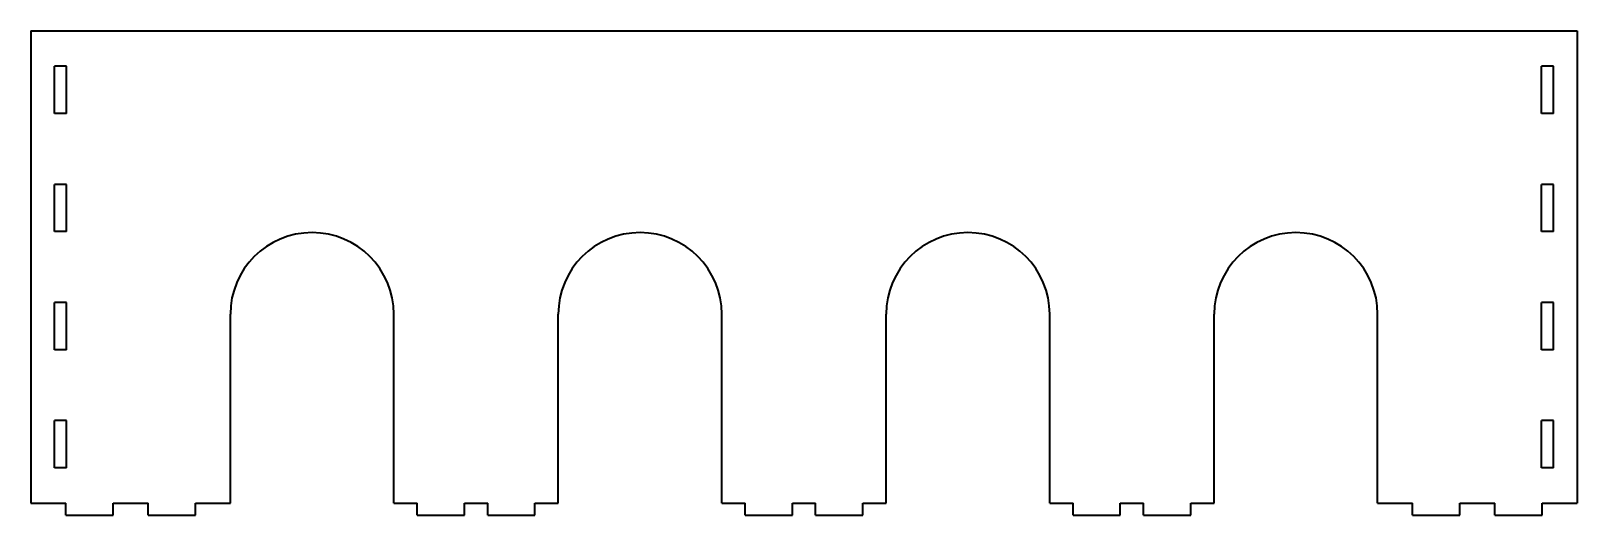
# Model space of a CAD drawing. Header units: inches. Extents: x -13.4 to 3, y -5.1 to 0.
import ezdxf

# ---------------------------------------------------------------- set-up
doc = ezdxf.new("R2010")
doc.units = ezdxf.units.IN
doc.header["$MEASUREMENT"] = 0
doc.layers.add('Visible', color=7, linetype='Continuous', lineweight=40)

msp = doc.modelspace()

# ---------------------------------------------------------------- linework, layer by layer
at = {"layer": 'Visible'}
for p, q in [((-13.385, 0.025), (2.975, 0.025)), ((-13.385, 0.025), (-13.385, -4.975)), ((2.975, 0.025), (2.975, -4.975)), ((-13.135, -0.85), (-13.135, -0.35)), ((-13.01, -0.35), (-13.135, -0.35)), ((-13.01, -0.85), (-13.01, -0.35)), ((2.6, -0.85), (2.6, -0.35)), ((2.725, -0.35), (2.6, -0.35)), ((2.725, -0.85), (2.725, -0.35)), ((-13.01, -0.85), (-13.135, -0.85)), ((2.725, -0.85), (2.6, -0.85)), ((-13.135, -2.1), (-13.135, -1.6)), ((-13.01, -1.6), (-13.135, -1.6)), ((-13.01, -2.1), (-13.01, -1.6)), ((2.6, -2.1), (2.6, -1.6)), ((2.725, -1.6), (2.6, -1.6)), ((2.725, -2.1), (2.725, -1.6)), ((-13.01, -2.1), (-13.135, -2.1)), ((2.725, -2.1), (2.6, -2.1)), ((-13.135, -3.35), (-13.135, -2.85)), ((-13.01, -2.85), (-13.135, -2.85)), ((-13.01, -3.35), (-13.01, -2.85)), ((2.6, -3.35), (2.6, -2.85)), ((2.725, -2.85), (2.6, -2.85)), ((2.725, -3.35), (2.725, -2.85)), ((-11.275, -4.975), (-11.275, -2.975)), ((-9.545, -4.975), (-9.545, -2.975)), ((-7.805, -4.975), (-7.805, -2.975)), ((-6.075, -4.975), (-6.075, -2.975)), ((-4.335, -4.975), (-4.335, -2.975)), ((-2.605, -4.975), (-2.605, -2.975)), ((-0.865, -4.975), (-0.865, -2.975)), ((0.865, -4.975), (0.865, -2.975)), ((-13.01, -3.35), (-13.135, -3.35)), ((2.725, -3.35), (2.6, -3.35)), ((-13.135, -4.6), (-13.135, -4.1)), ((-13.01, -4.1), (-13.135, -4.1)), ((-13.01, -4.6), (-13.01, -4.1)), ((2.6, -4.6), (2.6, -4.1)), ((2.725, -4.1), (2.6, -4.1)), ((2.725, -4.6), (2.725, -4.1)), ((-13.01, -4.6), (-13.135, -4.6)), ((2.725, -4.6), (2.6, -4.6)), ((-13.385, -4.975), (-13.015, -4.975)), ((-13.015, -5.1), (-13.015, -4.975)), ((-12.515, -5.1), (-12.515, -4.975)), ((-12.515, -4.975), (-12.145, -4.975)), ((-12.145, -5.1), (-12.145, -4.975)), ((-11.645, -5.1), (-11.645, -4.975)), ((-11.645, -4.975), (-11.275, -4.975)), ((-9.545, -4.975), (-9.298, -4.975)), ((-9.298, -5.1), (-9.298, -4.975)), ((-8.798, -5.1), (-8.798, -4.975)), ((-8.798, -4.975), (-8.552, -4.975)), ((-8.552, -5.1), (-8.552, -4.975)), ((-8.052, -5.1), (-8.052, -4.975)), ((-8.052, -4.975), (-7.805, -4.975)), ((-6.075, -4.975), (-5.828, -4.975)), ((-5.828, -5.1), (-5.828, -4.975)), ((-5.328, -5.1), (-5.328, -4.975)), ((-5.328, -4.975), (-5.082, -4.975)), ((-5.082, -5.1), (-5.082, -4.975)), ((-4.582, -5.1), (-4.582, -4.975)), ((-4.582, -4.975), (-4.335, -4.975)), ((-2.605, -4.975), (-2.358, -4.975)), ((-2.358, -5.1), (-2.358, -4.975)), ((-1.858, -5.1), (-1.858, -4.975)), ((-1.858, -4.975), (-1.612, -4.975)), ((-1.612, -5.1), (-1.612, -4.975)), ((-1.112, -5.1), (-1.112, -4.975)), ((-1.112, -4.975), (-0.865, -4.975)), ((0.865, -4.975), (1.235, -4.975)), ((1.235, -5.1), (1.235, -4.975)), ((1.735, -5.1), (1.735, -4.975)), ((1.735, -4.975), (2.105, -4.975)), ((2.105, -5.1), (2.105, -4.975)), ((2.605, -5.1), (2.605, -4.975)), ((2.605, -4.975), (2.975, -4.975)), ((-13.015, -5.1), (-12.515, -5.1)), ((-12.145, -5.1), (-11.645, -5.1)), ((-9.298, -5.1), (-8.798, -5.1)), ((-8.552, -5.1), (-8.052, -5.1)), ((-5.828, -5.1), (-5.328, -5.1)), ((-5.082, -5.1), (-4.582, -5.1)), ((-2.358, -5.1), (-1.858, -5.1)), ((-1.612, -5.1), (-1.112, -5.1)), ((1.235, -5.1), (1.735, -5.1)), ((2.105, -5.1), (2.605, -5.1))]:
    msp.add_line(p, q, dxfattribs=at)
for centre in [(-10.41, -2.975), (-6.94, -2.975), (-3.47, -2.975), (0, -2.975)]:
    msp.add_arc(centre, 0.865, 0, 180, dxfattribs=at)

doc.saveas('drawing.dxf')
